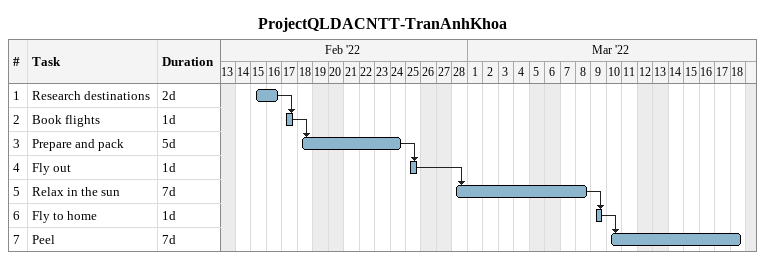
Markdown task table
ProjectQLDACNTT-TranAnhKhoa

| ID | Task | Duration | Start | Finish | Predecessors |
|---|---|---|---|---|---|
| 1 | Research destinations | 2d | 2022-02-15 | 2022-02-16 |  |
| 2 | Book flights | 1d | 2022-02-17 | 2022-02-17 | 1 |
| 3 | Prepare and pack | 5d | 2022-02-18 | 2022-02-24 | 2 |
| 4 | Fly out | 1d | 2022-02-25 | 2022-02-25 | 3 |
| 5 | Relax in the sun | 7d | 2022-02-28 | 2022-03-08 | 4 |
| 6 | Fly to home | 1d | 2022-03-09 | 2022-03-09 | 5 |
| 7 | Peel | 7d | 2022-03-10 | 2022-03-18 | 6 |
